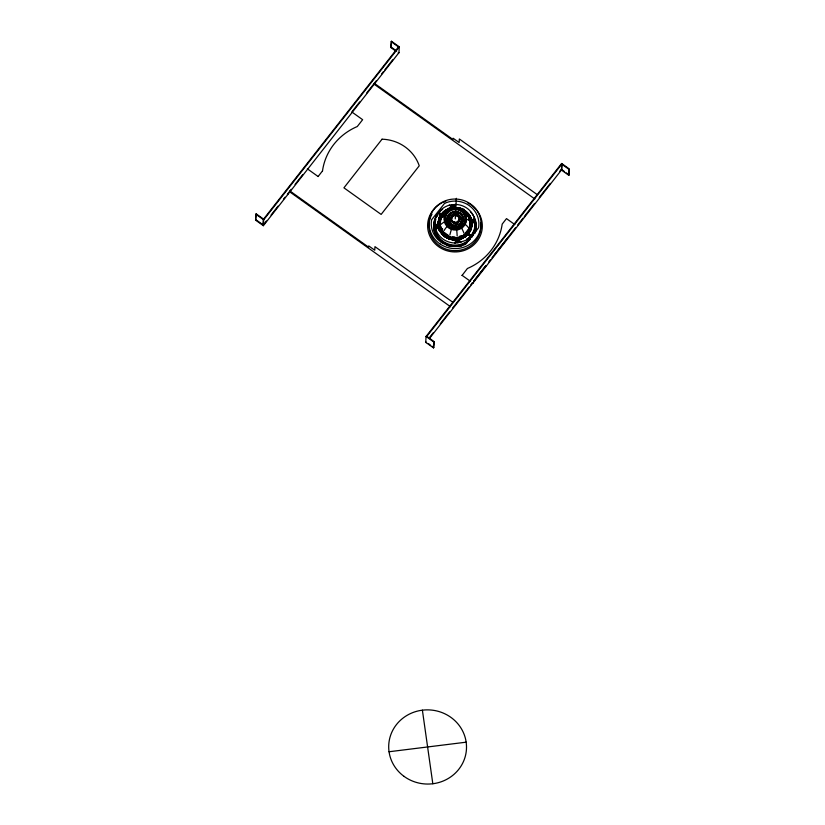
<?xml version="1.0" encoding="UTF-8"?>
<svg xmlns="http://www.w3.org/2000/svg" width="825" height="825" viewBox="0 0 825 825"><rect width="100%" height="100%" fill="white"/><g stroke="black" fill="none" stroke-linecap="round" stroke-linejoin="round"><path stroke-width="1.24" d="M469.776 231.567L470.817 229.288L467.662 234.702L468.404 234.063L471.58 236.218L474.21 230.041C471.611 235.713 472.921 236.919 467.662 234.042L467.61 235.012L467.662 234.042L468.559 233.671L467.558 234.97L467.662 234.042C469.487 232.372 467.827 235.857 467.662 234.042C480.243 236.631 457.875 243.674 454.771 242.983A20.223 19.274 3 0 1 435.765 229.288C433.527 222.472 435.713 214.613 441.014 209.808A20.223 19.274 3 0 1 449.13 205.26L455.39 204.435A20.223 19.274 3 0 1 474.406 218.13L475.293 224.101L474.21 230.041L471.622 236.125L468.456 233.97L467.662 234.042L467.569 234.919L468.559 233.671L467.569 235.001M454.162 214.531L454.039 213.221L461.165 217.604L456.648 224.627L449.481 220.244L454.039 213.221L461.206 217.594L456.658 224.41L449.481 220.244L450.45 219.842M472.684 222.317L475.097 221.079L471.323 219.017A16.995 16.191 3 0 0 455.348 207.518C442.942 206.786 434.486 220.646 440.117 231L438.58 226.246L438.663 221.275C440.694 237.456 438.591 229.36 438.797 221.337L438.683 226.267L440.23 230.979L439.282 228.68M471.714 224.4L471.333 226.896L471.446 221.966L470.013 217.161L471.549 221.915L471.467 226.885M395.443 50.81L390.844 47.52L391.473 41.25L399.259 46.819L398.949 52.676L263.371 225.699L255.585 220.141L255.894 214.273L256.214 213.861L263.567 219.12M255.585 220.141L256.214 213.861M263.371 225.699L263.68 219.842L399.259 46.819M307.374 168.847L318.192 176.571M322.503 171.074L322.503 170.909A59.957 57.152 3 0 1 357.287 126.524L362.639 119.687L351.821 111.963L359.679 101.929M390.844 47.52L391.473 41.25M426.37 336.064L434.156 341.632L433.527 347.903L425.741 342.344L426.051 336.476L561.629 163.453L569.415 169.012L568.786 175.292L561.433 170.032L561.732 164.165L569.095 169.424L568.786 175.292M438.632 213.366L438.91 212.066L438.704 213.252L438.91 212.066L439.158 212.716L438.91 212.066L439.086 212.788L438.91 212.066L437.209 214.613M433.527 347.903L434.156 341.632M448.625 219.46L448.728 218.388M448.821 216.212L450.202 214.469M449.305 223.585L450.904 225.163M449.842 223.224L450.502 223.998M451.368 220.811C449.264 216.965 454.317 213.283 457.401 215.212M451.801 216.428L452.255 215.882M452.337 216.934L454.235 215.511L457.081 215.779M453.265 222.688L454.575 223.121L452.677 222.276M453.08 221.925L451.636 219.409L452.347 216.769M454.111 222.451L453.585 222.059M454.688 222.595L454.121 222.286M455.276 218.842L456.359 198.32M457.473 222.007C460.618 220.873 457.7 215.645 458.112 216.387M457.978 215.614C461.711 217.903 458.834 224.276 454.575 223.07M459.515 220.358L459.68 219.667M462.526 220.739L462.309 217.48M462.041 275.488L467.404 268.496A59.957 57.152 3 0 0 502.188 224.111L506.488 218.615L514.8 224.544M467.703 234.96L468.074 234.083L471.199 236.332L472.952 232.805L470.766 237.239M472.859 283.222L472.436 282.748L472.859 283.222L561.753 169.62L562.062 163.763L426.484 336.786M438.415 223.75C438.694 218.831 440.705 213.85 444.593 210.922M466.558 235.476C476.778 226.885 470.24 208.828 457.071 208.024C464.465 207.683 472.488 215.944 472.065 224.039A16.995 16.191 3 0 1 468.672 233.496L464.64 237.105C470.302 233.052 473.632 225.885 471.323 219.017L472.56 221.781L473.663 222.338M470.487 224.421L470.343 225.957L470.332 222.121L470.24 225.978L470.198 222.172M440.385 222.626L440.602 220.44M448.852 219.378L448.944 218.419M457.122 207.642L452.688 207.663L451.667 206.487L452.224 204.61C455.41 206.807 450.563 210.674 448.449 208.859C458.112 204.713 470.456 211.509 471.735 221.543C473.003 220.646 474.024 219.821 474.406 218.13L473.632 220.626L475.293 224.101L473.725 221.977L472.065 224.039L472.859 222.028M456.854 240.9L457.937 242.808L458.504 240.931L457.442 239.559L448.748 238.714L453.069 239.828L457.483 239.755L456.854 240.9L454.823 239.9A16.995 16.191 3 0 1 444.892 236.62L448.81 238.569M469.642 225.4L469.858 223.204M471.127 236.435L471.25 235.352L466.713 239.528L470.724 237.26M453.08 239.549L452.224 239.621M471.044 236.538L472.952 232.805M470.673 237.208L466.713 239.528L470.693 237.26M450.563 220.079L451.718 220.956M470.972 236.651L471.25 235.352L471.426 236.074L468.301 233.826L467.713 234.609M461.412 208.715L452.719 207.993L448.542 209.179M470.786 236.94L469.157 237.61L470.9 236.754L471.25 235.352L471.353 236.146L468.301 233.826M451.739 206.724L448.821 208.622A16.995 16.191 3 0 0 438.096 223.379C438.065 228.845 440.963 233.362 445.088 236.466C436.25 230.691 436.786 217.212 444.654 210.983M438.457 221.75L439.323 217.594M448.367 217.212L448.295 221.616M461.66 220.595L460.463 223.224M457.483 239.755L453.049 239.776L459.968 239.271L465.568 236.507L470.528 229.804L471.952 225.73M451.358 229.577L450.656 231.949A25.884 2.547 -68.8 0 0 449.831 235.042M470.704 217.429L468.445 213.778M468.425 233.712L471.488 236.002L468.27 233.63L470.683 229.288L469.652 231.557M450.543 219.955L449.481 220.254L452.925 221.894M438.591 225.978L437.312 225.39L438.096 223.379L437.064 225.307L435.074 226.339L437.518 227.277M440.468 216.686L439.436 218.955L441.829 214.583L444.788 211.561L441.746 214.5L439.312 218.862L442.571 213.531L448.934 209.292L447.15 210.076M465.279 210.798L461.319 208.952M474.88 233.238C477.067 227.978 476.685 221.76 473.993 216.769A20.223 19.284 3 0 0 470.353 211.808M451.667 207.642L451.657 208.364M461.206 222.513L461.618 221.595M436.91 226.885L435.765 229.288L436.528 226.792L434.868 223.317L436.673 225.328M451.956 217.779L454.028 213.438L455.462 215.139L454.028 213.438L451.842 217.779M458.741 220.296L456.648 224.627L452.688 221.543M471.601 225.792L471.735 221.543L471.518 226.091L470.972 219.481M462.784 210.241C469.291 214.108 458.71 207.157 457.06 208.343L460.206 209.158L457.04 208.467L457.896 208.622M460.206 218.243L459.473 219.326M470.405 238.982L469.002 240.487L470.889 237.146L469.002 240.487A20.223 19.274 3 0 1 445.479 243.571A20.223 19.274 3 0 1 435.012 223.183M472.209 235.94L474.097 232.196A20.223 19.274 3 0 0 474.983 223.235M469.002 240.487L470.456 237.94M452.719 207.921C446.892 208.436 442.014 213.314 439.478 217.676M444.799 211.571C441.509 214.201 439.209 218.017 438.632 222.152M470.621 229.763L468.301 233.65L471.426 236.074M465.279 236.579L468.672 233.496L470.848 229.824M439.271 212.644L441.014 209.808L439.312 212.623M439.22 212.675L441.014 209.808M460.402 209.251L464.991 211.551L468.569 215.129L465.052 211.427L460.453 209.086M470.838 236.847L469.157 237.61M441.757 215.614L439.725 214.036M436.198 216.408L437.384 214.624M442.097 216.284L444.861 212.778M456.607 215.624L460.278 217.284M458.339 216.532L456.442 215.377M461.783 222.812L459.515 225.328M468.146 229.546L465.382 233.052M471.25 237.363L472.096 236.105M437.797 214.83L435.951 217.377L437.817 214.82M448.841 238.528L445.026 236.466M398.826 46.509L263.247 219.532L262.938 225.4L266.372 221.017M271.033 215.067L278.035 206.137M283.47 199.196L285.027 197.216M291.204 189.327L287.358 194.236L287.791 194.545M295.061 184.408L302.765 174.58M366.754 92.905L376.19 80.871M381.697 73.848L383.264 71.837M384.832 69.836L392.7 59.802M318.202 176.406L322.503 170.909M425.741 342.344L426.494 342.241L426.174 342.653M429.206 337.92L433.135 332.898M440.21 323.874L449.646 311.84M452.533 308.148L466.929 289.771M467.517 289.028L469.085 287.017M470.662 285.007L472.24 282.996M473.818 280.974L485.925 265.526M488.802 261.855L490.38 259.844M491.958 257.833L497.475 250.79M497.826 250.336L506.56 239.198M506.942 238.714L515.615 227.638M517.646 225.05L523.04 218.161M524.288 216.573L534.59 203.424M539.272 197.453L550.296 183.387M559.742 171.322L561.32 169.311M474.014 280.882L485.915 265.691M494.649 254.554L496.238 252.522M497.826 250.501L506.55 239.363M429.639 338.229L472.869 283.058M441.365 214.995L444.788 211.561M442.674 213.654L439.632 218.12M471.488 226.091C472.178 220.461 469.621 214.758 465.052 211.427L468.683 215.016L467.012 213.087M447.82 225.493L445.593 228.298A25.884 5.909 -39.3 0 0 443.933 230.794M450.801 218.697L449.481 220.254L451.987 221.327M457.194 222.482L461.196 217.8L459.463 216.862M469.848 238.92L466.599 241.684A20.223 19.274 3 0 1 442.839 241.22A20.223 19.274 3 0 1 435.837 219.532M457.143 222.348L461.196 217.8L459.525 217.099M453.069 206.951L452.482 207.178M436.167 227.257L438.261 225.916L438.302 221.698M457.009 240.56L460.082 239.209C450.481 242.385 440.859 235.579 437.291 226.813L439.828 230.763L438.261 225.916M450.801 218.976L449.481 220.254L450.615 220.131M465.382 236.332L468.672 233.496M465.3 236.6L468.6 233.444M440.282 211.014C433.589 216.81 431.619 227.215 435.951 234.96A20.223 19.284 3 0 0 441.973 241.931L448.192 245.138A21.017 20.037 3 0 0 457.844 246.046L461.185 245.376L467.321 242.54M466.909 235.393L458.422 240.694L460.082 239.209M453.286 206.147L455.39 204.435L453.09 205.827L449.13 205.26L451.657 206.363M470.332 217.965L471.57 224.441M456.875 241.271L454.771 242.983L457.071 241.591L458.184 242.127M440.406 210.932L442.623 209.189M451.822 207.446L452.42 207.23M457.009 242.107L458.411 241.416L461.031 242.158L458.504 241.055M464.558 237.043L466.651 235.527M463.939 236.187L464.537 235.692M451.254 218.883L449.481 220.254L451.223 218.924M439.457 229.989L441.849 233.557M442.953 233.124L445.129 235.125L442.984 233.104L443.984 234.3M449.873 209.065L452.708 208.354L448.532 209.468L444.809 211.602L445.562 211.2M444.85 211.654L448.975 209.457M456.937 240.663C451.265 239.508 445.108 238.208 441.447 233.145L445.129 236.693L449.718 238.992L447.336 238.002M458.422 240.694L462.557 238.291C448.449 242.199 464.341 238.6 465.465 236.383M448.542 209.148L444.778 211.19M444.696 211.056L448.48 208.942M457.483 221.843L454.688 222.43M458.143 225.05L459.02 224.555M459.473 239.188L464.857 237.002M445.283 221.492L444.51 221.894A26.276 7.796 -8.5 0 0 440.921 224.41M462.33 238.291L459.917 239.188M439.612 229.948L443.108 235.073M448.635 210.272L450.79 209.468M459.463 236.362L461.608 235.568M468.538 233.805L467.662 234.042L467.827 234.847L467.662 234.042L468.559 233.743M459.35 219.203L456.648 224.627L453.998 222.554L455.317 222.616L452.564 221.678L455.348 222.606M448.563 209.581L452.708 208.395L449.914 209.21M457.442 239.559L461.68 238.497M467.775 234.506L468.229 233.898L471.281 236.239L471.25 235.352M452.729 208.488L450.821 208.88L452.729 208.519M467.899 234.774L467.662 234.042L468.507 233.888M452.688 207.663L448.821 208.622L451.811 206.838L450.728 208.034L451.987 207.013L453.007 207.467M471.405 221.977L469.889 217.264M439.787 230.247L438.436 225.906M444.665 216.635L443.86 216.738A25.884 7.394 22.9 0 0 441.922 217.326M464.197 214.067L464.846 213.984A25.884 5.909 -39.3 0 1 466.362 214.118M389.039 751.75L466.166 742.18M468.053 234.589L467.662 234.042L471.529 236.311L467.847 234.403M453.059 239.704L457.473 239.673M452.729 208.055L457.071 208.065M454.193 225.565L455.204 225.658M452.595 236.744L454.895 236.961M465.62 218.976L467.332 219.553A25.884 7.683 -8.5 0 1 469.26 220.605M453.234 206.755L455.348 207.518L453.317 206.518M467.919 234.29L471.405 236.517M458.731 213.345L457.679 212.902L458.731 213.428M447.274 238.074L449.677 239.075M447.851 237.084L449.326 237.713L446.748 236.239L449.357 237.662L446.676 236.311M457.782 216.274L460.061 217.295L457.772 216.233M465.032 211.489L461.268 209.395L468.084 214.438M444.943 236.548L448.882 238.755L444.892 236.62M471.9 221.502L472.746 221.956M462.021 210.53L465.702 213.19M456.287 223.585L455.245 222.956L456.648 224.627L456.514 223.534M451.43 224.41L452.286 224.936M448.233 235.3L444.541 232.65M467.662 234.042L468.208 234.382M440.127 213.943L442.262 215.377M439.9 214.263L442.118 215.593L439.9 213.799M442.375 215.181L440.261 213.747L442.313 215.273M441.808 215.985L439.622 214.593M441.88 215.892L439.88 214.294M391.153 41.663L398.939 47.221M391.163 47.118L396.681 51.057M398.949 52.676L398.197 52.779L398.63 53.089M561.753 169.62L564.506 171.59M566.352 172.91L569.106 174.879M537.209 194.607L459.329 138.971L459.143 142.55L453.08 138.218L453.018 139.528L374.272 83.273L374.22 84.243L534.817 198.98M462.052 275.323L470.363 281.263M452.843 302.29L374.952 246.644L374.767 250.233L368.713 245.902L368.641 247.201L289.895 190.946L289.843 191.926L450.44 306.663M255.894 214.273L263.68 219.842M426.051 336.476L433.837 342.035M255.905 219.728L262.35 224.328M428.33 343.551L430.176 344.86M432.011 346.18L433.847 347.49M468.456 233.97L471.58 236.218M468.157 233.991L471.199 236.332M439.952 213.727L441.983 215.294M441.911 215.397L439.797 213.933M452.677 222.327L451.368 220.76M437.425 225.462L438.848 228.401L437.405 226.751M453.822 222.224L456.648 224.627L456.287 223.585M464.98 224.101L466.568 225.545A25.884 7.394 22.9 0 1 468.373 227.587M441.798 214.562L445.49 211.045L448.532 209.488M465.135 211.014L468.177 214.077M443.004 233.093L445.17 235.104M441.787 233.599L445.129 236.693L441.715 233.64M454.07 221.946L456.648 224.627L454.111 221.956M450.027 223.018L450.667 223.771M454.389 214.479L454.028 213.438L455.513 215.325M454.028 213.428L455.359 215.212M441.55 233.114L442.045 233.795M468.105 214.417L470.838 219.563M461.722 228.216L462.773 230.35A25.884 5.136 53.4 0 1 463.949 233.186M468.353 216.8L469.208 218.852M449.13 221.286L449.512 222.193M441.035 226.988L441.891 229.041M442.437 228.711L442.664 229.371M470.621 217.46L471.817 221.513M422.39 710.17L432.816 783.75M456.741 230.227L456.947 232.702A25.884 1.495 82.5 0 1 457.163 235.919M438.91 212.066L438.941 212.953M456.503 242.168A17.16 16.356 3 0 1 454.709 242.22M438.065 222.977A17.16 16.356 3 0 1 440.725 216.676M469.002 216.521A17.16 16.356 3 0 1 471.962 223.637M452.11 206.766A20.223 19.274 3 0 1 454.224 206.601M480.697 222.492A25.998 24.781 3 0 1 454.565 250.645A25.998 24.781 3 0 1 429.361 221.492M429.557 220.533A25.998 24.781 3 0 1 430.062 218.656M430.372 217.728A25.998 24.781 3 0 1 431.991 214.17M462.175 210.767A15.149 14.438 3 0 1 466.187 233.382A15.149 14.438 3 0 1 442.272 231.113A15.149 14.438 3 0 1 450.636 209.684M462.175 210.88A15.159 14.448 3 0 1 466.723 232.949A15.159 14.448 3 0 1 443.159 232.485A15.159 14.448 3 0 1 448.418 210.612M462.732 223.379A8.415 8.013 3 0 1 461.154 225.369M446.975 220.677A8.415 8.013 3 0 1 447.862 215.799M454.988 211.571A8.415 8.013 3 0 1 456.741 211.695M457.597 211.891A8.415 8.013 3 0 1 459.236 212.52M463.619 218.501A8.415 8.013 3 0 1 463.588 221.007M446.346 211.726A25.884 5.136 53.4 0 1 447.666 211.922M453.131 208.993A25.884 1.495 82.5 0 1 453.245 209.096M460.267 209.932A25.884 2.547 -68.8 0 1 460.463 209.87M468.445 217.326A14.871 14.18 3 0 1 461.639 236.259A14.871 14.18 3 0 1 441.736 229.68A14.871 14.18 3 0 1 448.542 210.736M462.052 211.004A14.871 14.18 3 0 1 464.021 212.2M465.774 213.675A14.871 14.18 3 0 1 467.259 215.397M464.403 211.118A16.314 15.551 3 0 1 465.578 235.775A16.314 15.551 3 0 1 440.302 230.35A16.314 15.551 3 0 1 452.213 208.508M457.318 208.436A16.314 15.551 3 0 1 459.814 208.972M447.088 224.678A10.055 9.591 3 0 1 448.707 211.943A10.055 9.591 3 0 1 462.165 212.211A10.055 9.591 3 0 1 463.361 224.988M462.32 226.112A10.055 9.591 3 0 1 461.103 227.071M452.069 228.257A10.055 9.591 3 0 1 450.615 227.648M464.362 213.479A11.076 10.56 3 0 1 463.011 227.123A11.076 10.56 3 0 1 448.656 227.927A11.076 10.56 3 0 1 445.51 214.521M446.438 213.128A11.076 10.56 3 0 1 447.593 211.891M467.765 202.878A27.359 26.07 3 0 1 476.85 241.622A27.359 26.07 3 0 1 435.332 243.922A27.359 26.07 3 0 1 439.24 204.456M440.127 203.888A27.359 26.07 3 0 1 441.973 202.857M442.932 202.393A27.359 26.07 3 0 1 445.902 201.218M475.53 221.77A21.233 20.243 3 0 1 475.231 232.629M461.845 245.757A21.233 20.243 3 0 1 459.711 246.335M449.79 246.201A21.233 20.243 3 0 1 446.634 245.18M442.747 243.107A21.233 20.243 3 0 1 441.004 241.797M437.972 238.683A21.233 20.243 3 0 1 436.734 236.919M436.177 236.002A21.233 20.243 3 0 1 435.383 218.573M436.404 226.225A18.532 17.665 3 0 1 436.528 224.379M438.549 218.243A18.532 17.665 3 0 1 445.912 211.107M446.768 210.674A18.532 17.665 3 0 1 449.481 209.674M468.239 214.345A18.532 17.665 3 0 1 472.642 221.461M474.942 223.957A20.223 19.274 3 0 1 471.714 237.404M448.986 208.137A20.223 19.274 3 0 1 454.183 207.322M458.401 207.611A20.223 19.274 3 0 1 460.463 208.075M461.474 208.374A20.223 19.274 3 0 1 464.382 209.591M455.441 211.427L450.821 213.19L447.604 216.645C443.778 226.937 461.68 231.248 463.351 220.574C465.63 210.334 447.882 208.199 447.614 217.986C446.779 220.533 448.387 223.895 450.625 225.235C453.709 227.092 456.988 227.37 451.657 225.875C446.212 223.802 446.243 214.923 450.821 213.19L454.162 211.499C464.692 210.365 466.146 227.215 455.194 226.751C463.495 226.937 465.754 217.057 460.216 213.005L455.441 211.427M382.037 139.198L343.932 187.832L381.14 214.417L419.244 165.784A40.167 38.28 3 0 0 382.037 139.198M444.582 203.362L431.599 219.801A23.832 22.718 3 0 0 440.777 241.921A23.832 22.718 3 0 0 465.568 244.262L478.552 227.824A23.832 22.718 3 0 0 469.384 205.703A23.832 22.718 3 0 0 444.582 203.362M445.067 235.847A16.314 15.551 3 0 0 471.24 225.833A16.314 15.551 3 0 0 448.955 209.189A16.314 15.551 3 0 0 445.067 235.847M451.378 223.771A6.136 5.857 3 0 0 461.361 220.337A6.136 5.857 3 0 0 453.203 213.799A6.136 5.857 3 0 0 451.378 223.771M448.903 225.885A10.055 9.591 3 0 0 465.259 220.244A10.055 9.591 3 0 0 451.894 209.529A10.055 9.591 3 0 0 448.903 225.885M448.253 226.627A11.076 10.56 3 0 0 466.269 220.419A11.076 10.56 3 0 0 451.543 208.622A11.076 10.56 3 0 0 448.253 226.627M440.292 244.118A25.998 24.781 3 0 0 480.985 225.957A25.998 24.781 3 0 0 443.963 201.362A25.998 24.781 3 0 0 440.292 244.118M444.407 235.94A16.655 15.871 3 0 0 471.477 226.617A16.655 15.871 3 0 0 449.347 208.88A16.655 15.871 3 0 0 444.407 235.94M404.023 776.356A38.919 37.094 3 0 0 466.197 751.864A38.919 37.094 3 0 0 412.593 712.666A38.919 37.094 3 0 0 404.023 776.356"/></g></svg>
